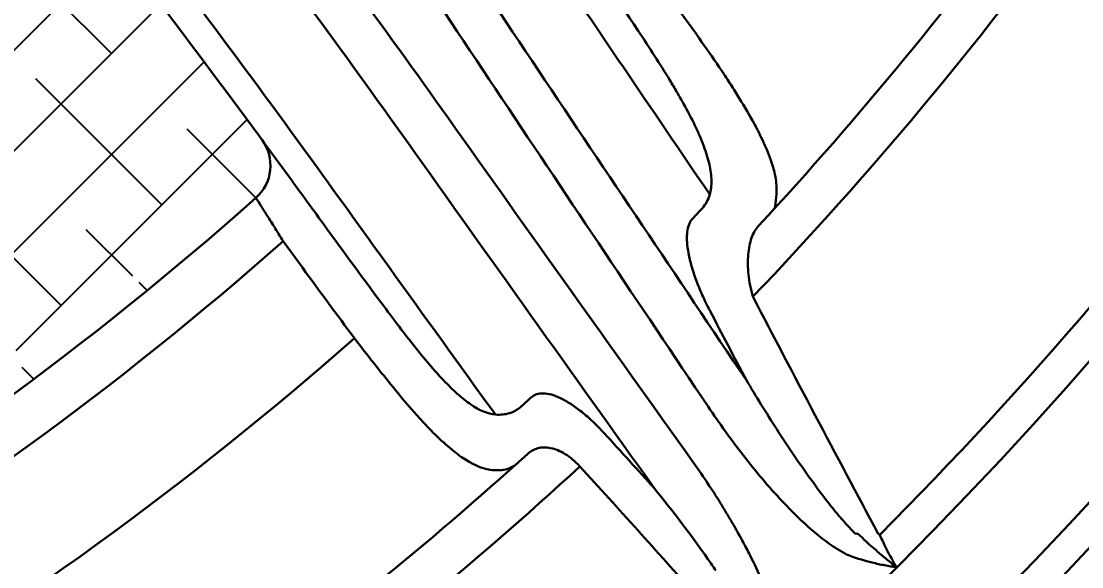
# Model space of a CAD drawing. Header units: inches. Extents: x 975 to 1816, y 133 to 420.
# Drawn here: x 1582.65 to 1597.53, y 236.04 to 243.7 of the extents above; entities that cross this region are included whole.
import ezdxf

# ---------------------------------------------------------------- set-up
doc = ezdxf.new("R2010")
doc.units = ezdxf.units.IN
doc.header["$MEASUREMENT"] = 0
doc.linetypes.add('CENTER', pattern=[2, 1.25, -0.25, 0.25, -0.25])
doc.layers.get('0').update_dxf_attribs({"lineweight": 30})
doc.layers.add('Center', color=1, linetype='CENTER', lineweight=18)
doc.layers.add('FORMAT', color=7, linetype='Continuous')
doc.styles.add('TCVN', font='tcvn+7284-2003r.ttf', dxfattribs={"height": 2.5})
doc.dimstyles.new('TCVN', dxfattribs={"dimtxt": 2.5, "dimasz": 3, "dimexe": 0.1, "dimexo": 0.0625, "dimgap": 0.09, "dimtad": 0, "dimtoh": 1, "dimdec": 0, "dimzin": 0, "dimdsep": 46, "dimtxsty": 'TCVN', "dimcen": 0.09, "dimclrd": 2, "dimclre": 2, "dimclrt": 1, "dimadec": 0, "dimazin": 0, "dimtfac": 1, "dimtdec": 0, "dimtofl": 0, "dimtmove": 0, "dimatfit": 3, "dimfxl": 1, "dimtolj": 1, "dimtzin": 0, "dimlwd": 18, "dimlwe": 18, "dimarcsym": 0})
pattern_1 = [(45, (0, 0), (-0.7071067811865476, 0.7071067811865476), []), (135, (0, 0), (-2.121320343559642, 0.7071067811865477), [2.5, -1.5])]

# ---------------------------------------------------------------- blocks, each defined once
blk = doc.blocks.new('*D74')
at = {"layer": 'Center', "color": 2, "linetype": 'Continuous', "lineweight": 18, "transparency": 16777216}
for p, q in [((1611.119503879612, 353.3944223438949), (1591.19814560088, 326.2673671828961)), ((1614.119503879613, 353.394422343895), (1611.119503879612, 353.3944223438949))]:
    blk.add_line(p, q, dxfattribs=at)
at = {"layer": 'Center', "color": 2, "lineweight": 18, "transparency": 16777216}
for p, q in [((1554.505716209793, 276.4255789259862), (1554.685716209793, 276.4255789259863)), ((1554.595716209793, 276.3355789259863), (1554.595716209793, 276.5155789259861))]:
    blk.add_line(p, q, dxfattribs=at)
at = {"layer": 'Center', "color": 2, "transparency": 16777216}
blk.add_solid([(1590.795142869767, 326.5633212312131), (1591.601148331993, 325.9714131345792), (1589.422421310978, 323.8493507962162)], dxfattribs=at)
at = {"layer": 'Defpoints', "color": 0, "transparency": 16777216}
for p in [(1589.422421310978, 323.8493507962162), (1519.769011108607, 229.0018070557562)]:
    blk.add_point(p, dxfattribs=at)
at = {"layer": 'Center', "color": 1, "transparency": 16777216, "insert": (1617.209503879613, 353.3944223438949), "char_height": 2.5, "attachment_point": 5, "style": 'TCVN'}
blk.add_mtext('\\A1;∅118', dxfattribs=at)

msp = doc.modelspace()

# ---------------------------------------------------------------- hatches: boundary and pattern name
at = {"layer": 'FORMAT'}
h = msp.add_hatch(dxfattribs=at)
h.set_pattern_fill('ANSI38', color=3, scale=8)
h.set_pattern_definition(pattern_1)
h.paths.add_polyline_path([(1554.595716209793, 336.2636068212562, 0.414213562373095), (1494.667688314523, 276.3355789259863, 0.414213562373095), (1554.595716209793, 216.4075510307163), (1554.595716209793, 217.5875510307165, -0.4142135623730951), (1495.757688314523, 276.4255789259864, -0.4142135623730951), (1554.595716209793, 335.2636068212563)])
h.paths.add_polyline_path([(1554.595716209793, 336.2636068212562), (1554.595716209793, 335.2636068212563, -0.4142135623730951), (1613.433744105063, 276.4255789259864, -0.4142135623730951), (1554.595716209793, 217.5875510307165), (1554.595716209793, 216.4075510307163, 0.414213562373095), (1614.523744105063, 276.3355789259863, 0.414213562373095)])
h.paths.add_polyline_path([(1560.855499231678, 334.3342656695384), (1566.534810445013, 333.4354196637688), (1567.472736711903, 339.3616574515965), (1561.793425498568, 340.2605034573661)], flags=9)
h = msp.add_hatch(dxfattribs=at)
h.set_pattern_fill('ANSI38', color=3, scale=8)
h.set_pattern_definition(pattern_1)
edge = h.paths.add_edge_path()
edge.add_spline(control_points=[(1567.523239611534, 251.7891155229928), (1568.703191899804, 249.6603164755292), (1569.929086989639, 247.5626909559725), (1571.518369933049, 244.9792539108597), (1571.839073254593, 244.464497846462), (1572.486165059303, 243.4388444880305), (1572.81247250342, 242.9280847965067), (1573.797507333629, 241.4052358881748), (1574.463101169946, 240.4013724749788), (1575.137346813228, 239.4087024478908)], knot_values=[0, 0, 0, 0, 0.5000000000000014, 0.5000000000000014, 0.6250000000000011, 0.6250000000000011, 0.7500000000000008, 0.7500000000000008, 1, 1, 1, 1], degree=3, periodic=0)
edge.add_spline(control_points=[(1566.884761437391, 252.9523256147402), (1567.094263251573, 252.5668790825371), (1567.307071985883, 252.1791121695968), (1567.523239611534, 251.7891155229928)], knot_values=[0, 0, 0, 0, 1, 1, 1, 1], degree=3, periodic=0)
edge.add_arc((1567.741388315502, 258.3321135072466), 3.262500000000017, 50.11760872938269, 201.3116410526735)
edge.add_spline(control_points=[(1564.849152717426, 256.8221193779133), (1565.186666577096, 256.158726240302), (1565.52558982697, 255.5039714430116), (1566.035686471619, 254.5346256009495), (1566.20627342813, 254.2131393213515), (1566.461515091946, 253.7359834550394), (1566.588879539631, 253.4988510477876), (1566.715852562739, 253.263855485944), (1566.800413572575, 253.107663129376), (1566.842782462892, 253.0295595528279), (1566.884761437391, 252.9523256147402)], knot_values=[0, 0, 0, 0, 0.5000000000000002, 0.5000000000000002, 0.7500000000000004, 0.7500000000000004, 0.8750000000000009, 0.9375000000000004, 0.9375000000000004, 1, 1, 1, 1], degree=3, periodic=0)
edge.add_spline(control_points=[(1564.701986532025, 257.1463888138214), (1564.740941855562, 257.0465335265949), (1564.784699527598, 256.9488639427346), (1564.833267627349, 256.8533504048075)], knot_values=[0, 0, 0, 0, 1, 1, 1, 1], degree=3, periodic=0)
edge.add_spline(control_points=[(1564.833267627349, 256.8533504048075), (1564.838562096359, 256.8429383551455), (1564.843857386806, 256.8325275015919), (1564.849152717426, 256.8221193779133)], knot_values=[0, 0, 0, 0, 0.0001752254308459147, 0.0001752254308459147, 0.0001752254308459147, 0.0001752254308459147], degree=3, periodic=0)
edge.add_spline(control_points=[(1575.137357573029, 239.4086866065863), (1576.067830413815, 238.0387819252028), (1577.024707431378, 236.6756552385224), (1578.006008959071, 235.323328572194)], knot_values=[0, 0, 0, 0, 1, 1, 1, 1], degree=3, periodic=0)
edge.add_arc((1554.595716209793, 276.4255789259864), 47.1408494584355, 300.3155353984204, 311.68446460159)
edge.add_arc((1578.083212096178, 236.2565541555299), 0.6090000000000327, 215.7118873942777, 300.3155353984204)
edge.add_arc((1585.540693586753, 241.6747316102454), 0.6090000000000264, 311.68446460159, 396.2881126057298)
edge.add_spline(control_points=[(1586.452102001746, 241.4597721329529), (1585.469184602457, 242.8109608881304), (1584.468447515597, 244.142257310453), (1583.453104305567, 245.450535614845)], knot_values=[0, 0, 0, 0, 1, 1, 1, 1], degree=3, periodic=0)
edge.add_spline(control_points=[(1583.453092564056, 245.4505507438783), (1581.984710450751, 247.3425730369471), (1580.466585910043, 249.2113602390382), (1578.505189618654, 251.5166833331118), (1578.109717011095, 251.9762200317247), (1577.312329997752, 252.892204974095), (1576.910503290303, 253.3485447867948), (1575.698242367483, 254.7096064426408), (1574.880089855978, 255.6074552554761), (1574.051975962923, 256.4957920051064)], knot_values=[0, 0, 0, 0, 0.5000000000000007, 0.5000000000000007, 0.6250000000000006, 0.6250000000000006, 0.7500000000000006, 0.7500000000000006, 1, 1, 1, 1], degree=3, periodic=0)
edge.add_spline(control_points=[(1574.051975962923, 256.4957920051063), (1573.751544431937, 256.8180717928992), (1573.452142268984, 257.1365886298057), (1573.153868752286, 257.4513611396305)], knot_values=[0, 0, 0, 0, 1, 1, 1, 1], degree=3, periodic=0)
edge.add_spline(control_points=[(1570.068350815498, 260.6190528523842), (1570.603421903284, 260.0846513034135), (1571.127852347186, 259.5533313359826), (1571.899132204346, 258.7612275157853), (1572.153660948108, 258.4980087118173), (1572.531661525036, 258.1044529358734), (1572.719713567383, 257.9079932421399), (1572.937459667815, 257.6793578767411), (1573.030427560114, 257.5814940192628), (1573.092328107327, 257.5162788377186), (1573.1233319865, 257.4835870459549), (1573.153868752286, 257.4513611396305)], knot_values=[0, 0, 0, 0, 0.4999999999999997, 0.4999999999999997, 0.7499999999999992, 0.7499999999999992, 0.8749999999999983, 0.9374999999999986, 0.9687499999999993, 0.9687499999999993, 1, 1, 1, 1], degree=3, periodic=0)
edge.add_spline(control_points=[(1570.046434314466, 260.6409377085793), (1569.978284760282, 260.7089757415797), (1569.907261280618, 260.7738707067956), (1569.833348429938, 260.8356328560047)], knot_values=[0, 0, 0, 0, 1, 1, 1, 1], degree=3, periodic=0)

# ---------------------------------------------------------------- linework, layer by layer
msp.add_line((1586.598318508818, 240.2410263819431), (1586.327860733017, 240.6134575996136))
for radius in [58.8380278952699, 58.4030278952699, 57.08507566618621]:
    msp.add_circle((1554.595716209793, 276.4255789259864), radius)
for centre, radius, start, end in [((1554.595716209793, 276.4255789259864), 52.98550985273562, 316.3216140886328, 331.6783859113761), ((1554.595716209793, 276.4255789259864), 52.36155712149039, 317.1690762046723, 330.830923795332), ((1554.595716209793, 276.4255789259864), 56.5929811286766, 315.1187491982246, 332.8812508017745), ((1585.540693586753, 241.6747316102454), 0.6090000000000264, 311.68446460159, 36.28811260572976), ((1554.595716209793, 276.4255789259864), 47.1408494584355, 300.3155353984204, 311.68446460159), ((1554.595716209793, 276.4255789259864), 47.8480619245712, 300.4567221317493, 311.5432778682505), ((1554.595716209793, 276.4255789259864), 49.53270725694755, 300.6372188681828, 311.362804047566), ((1554.595716209793, 276.4255789259864), 52.36155712149041, 299.8125221811571, 312.1876395103445), ((1554.595716209793, 276.4255789259864), 52.98550985273561, 299.3577064781252, 312.6424452582132)]:
    msp.add_arc(centre, radius, start, end)
for points, knots in [([(1592.31194515464, 241.2669212969104), (1591.907570311214, 241.8624562367842), (1591.503370530897, 242.458049290057), (1590.696446700134, 243.6477619335983), (1590.293635075292, 244.2420103916913), (1589.489327107631, 245.4293277536274), (1589.08779344715, 246.0224518771645), (1588.286211150231, 247.2073168468023), (1587.88611759483, 247.7991245285489), (1587.487361290672, 248.3893762245754)], [0, 0, 0, 0, 0.25, 0.25, 0.5, 0.5, 0.75, 0.75, 1, 1, 1, 1]), ([(1587.025380247132, 247.3355955810315), (1587.979690947297, 245.8975511434921), (1588.941163411268, 244.4548881583489), (1590.87682655009, 241.5604927151728), (1591.849056849724, 240.1117071993344), (1592.824604696481, 238.6613905291288)], [0, 0, 0, 0, 0.5, 0.5, 1, 1, 1, 1]), ([(1592.288901689632, 238.2893617625322), (1591.321058749166, 239.7322320565901), (1590.35677621015, 241.1736135007001), (1588.437662524906, 244.0533237318057), (1587.484980559751, 245.4884078334788), (1586.539708653781, 246.9192841333486)], [0, 0, 0, 0, 0.5, 0.5, 1, 1, 1, 1]), ([(1591.895134446673, 243.8335172024204), (1591.999561456795, 243.6900535317186), (1592.100358826326, 243.5497401608642), (1592.294250535737, 243.2745713755089), (1592.387346671526, 243.1397195709324), (1592.520351746614, 242.9410471371191), (1592.563747355194, 242.8751534740671), (1592.647023050004, 242.7461697622948), (1592.686931131568, 242.6830498107419), (1592.801381289396, 242.4975295836442), (1592.870676704842, 242.3789528215135), (1592.963282849555, 242.2079780137079), (1592.99225537953, 242.152139053332), (1593.046181166404, 242.0426866749063), (1593.071089237148, 241.9891317792961), (1593.138373056929, 241.8342350621296), (1593.173805989645, 241.7377106583234), (1593.225397723487, 241.5568058304195), (1593.241564721723, 241.4723638117866), (1593.253204857171, 241.3153918400447), (1593.24859989826, 241.2440799557918), (1593.22575838193, 241.0779834495467)], [0, 0, 0, 0, 0.1250000000000057, 0.1250000000000057, 0.2500000000000114, 0.2500000000000114, 0.3125000000000143, 0.3125000000000143, 0.3750000000000173, 0.3750000000000173, 0.5000000000000209, 0.5000000000000209, 0.5625000000000194, 0.5625000000000194, 0.6250000000000179, 0.6250000000000179, 0.7500000000000119, 0.7500000000000119, 0.875000000000006, 0.875000000000006, 1, 1, 1, 1]), ([(1592.31194515464, 241.2669212969104), (1592.328818483187, 241.3262955471229), (1592.336536503817, 241.3913575865976), (1592.334123389646, 241.5336022318161), (1592.324018643501, 241.6094614322543), (1592.287598569029, 241.770973923935), (1592.261277123034, 241.8566334218605), (1592.21020308701, 241.9932350072032), (1592.1911503732, 242.0403223825952), (1592.149821510885, 242.1360083362414), (1592.127531439258, 242.1846772583947), (1592.056137477106, 242.3332520609342), (1592.002531003982, 242.4357154665358), (1591.914075762026, 242.5950725284881), (1591.883244191497, 242.649137727754), (1591.818986985854, 242.7592852479502), (1591.7856233172, 242.8152523839498), (1591.615219615675, 243.096105163106), (1591.465917112916, 243.3272088407484), (1591.306952934225, 243.5668505985598)], [0, 0, 0, 0, 0.1249999999999984, 0.1249999999999984, 0.2499999999999968, 0.2499999999999968, 0.3749999999999952, 0.3749999999999952, 0.4374999999999942, 0.4374999999999942, 0.4999999999999931, 0.4999999999999931, 0.6249999999999927, 0.6249999999999927, 0.6874999999999938, 0.6874999999999938, 0.7499999999999948, 0.7499999999999948, 1, 1, 1, 1]), ([(1586.888112209557, 241.5316295637517), (1586.888122331038, 241.5316155231122), (1586.888132452516, 241.5316014824709), (1586.888142573993, 241.5315874418282), (1586.906470666733, 241.5061624742231), (1586.924791112603, 241.4807325796286), (1586.943103904706, 241.4552977692996)], [-2.609999999857173e-07, -2.609999999857173e-07, -2.609999999857173e-07, -2.609999999857173e-07, 0, 0, 0, 0.0004726219942275978, 0.0004726219942275978, 0.0004726219942275978, 0.0004726219942275978]), ([(1586.200604345244, 240.8161599121069), (1586.162540769915, 240.8768660584791), (1586.127841439062, 240.9320208539189), (1586.080819072534, 241.0065943673557), (1586.065933325907, 241.0301698334326), (1586.038778737212, 241.0731322944373), (1586.026398028027, 241.0926969528431), (1585.992835693277, 241.1456911558892), (1585.975165597699, 241.1735294821024), (1585.957633677589, 241.2011349666858), (1585.953201736467, 241.2081093341551), (1585.947225182654, 241.2175132034131), (1585.945695568017, 241.2199191267187), (1585.945695568017, 241.2199191267187)], [0, 0, 0, 0, 0.2499999999999981, 0.2499999999999981, 0.3750000000000026, 0.3750000000000026, 0.5000000000000071, 0.5000000000000071, 0.750000000000014, 0.750000000000014, 0.8750000000000069, 0.8750000000000069, 1, 1, 1, 1]), ([(1592.312190447007, 239.6375655337417), (1592.273703188997, 239.7111928821848), (1592.238506698895, 239.7838586232845), (1592.174366310052, 239.9273361264786), (1592.145756097583, 239.9974666489493), (1592.095880443331, 240.1324629441859), (1592.074450978938, 240.1976968895347), (1592.038510654457, 240.3236717654587), (1592.023981827119, 240.3847206330662), (1592.002781452389, 240.4985276240591), (1591.995948719657, 240.5517393773625), (1591.991312744711, 240.6260472649998), (1591.990707345105, 240.6498940528543), (1591.991425248112, 240.6956943340066), (1591.992761652313, 240.7177018351845), (1592.004242875184, 240.821209097209), (1592.02832813028, 240.8849200527167), (1592.068597432491, 240.9279938397212)], [0, 0, 0, 0, 0.1250000000000026, 0.1250000000000026, 0.2500000000000052, 0.2500000000000052, 0.3750000000000078, 0.3750000000000078, 0.5000000000000104, 0.5000000000000104, 0.6250000000000131, 0.6250000000000131, 0.687500000000012, 0.687500000000012, 0.750000000000011, 0.750000000000011, 1, 1, 1, 1]), ([(1592.995747349028, 240.828243735092), (1592.954460404598, 240.7837061329589), (1592.922293808399, 240.7260404809278), (1592.885715264732, 240.6228176498649), (1592.875585346616, 240.5856356402059), (1592.859705013565, 240.5075045720013), (1592.85387811579, 240.4663537364115), (1592.84648571141, 240.379879004343), (1592.844940127148, 240.3342875312617), (1592.846382764595, 240.2408112880603), (1592.849332075512, 240.1927772664397), (1592.865211879456, 240.044627310265), (1592.885335094004, 239.9396993101708), (1592.916305740117, 239.8332754674341)], [0, 0, 0, 0, 0.2500000000000024, 0.2500000000000024, 0.3750000000000046, 0.3750000000000046, 0.5000000000000068, 0.5000000000000068, 0.625000000000009, 0.625000000000009, 0.7500000000000112, 0.7500000000000112, 1, 1, 1, 1]), ([(1592.916305740117, 239.8332754674341), (1593.205928080057, 239.2768138809608), (1593.497103099299, 238.7213198457417), (1594.082995975609, 237.6124808012779), (1594.378270808272, 237.0594455062678), (1594.671928472045, 236.5055851902608)], [0, 0, 0, 0, 0.5, 0.5, 1, 1, 1, 1]), ([(1587.743851038589, 239.6939048799086), (1587.815955092398, 239.5969583451813), (1587.88749380014, 239.5016419177759), (1588.029968775179, 239.3147537584207), (1588.100274249123, 239.224019296052), (1588.238857308576, 239.0496731009969), (1588.307273338846, 238.9658717731303), (1588.443161439, 238.8060470297836), (1588.510964469296, 238.7297156450657), (1588.642845470673, 238.590306494222), (1588.707331852421, 238.5267064198113), (1588.80261424505, 238.4414115502905), (1588.83413345239, 238.4146697451008), (1588.896811024783, 238.3648028018729), (1588.92808863272, 238.3416066944701), (1589.081334735291, 238.2370611989573), (1589.195505563816, 238.1881606301714), (1589.305127961851, 238.1771996260382)], [0, 0, 0, 0, 0.1249999999999988, 0.1249999999999988, 0.2499999999999977, 0.2499999999999977, 0.3749999999999965, 0.3749999999999965, 0.4999999999999953, 0.4999999999999953, 0.6249999999999942, 0.6249999999999942, 0.6874999999999956, 0.6874999999999956, 0.749999999999997, 0.749999999999997, 1, 1, 1, 1]), ([(1589.230477696727, 237.4038265591558), (1589.105782102217, 237.422328316712), (1588.973899066295, 237.4821688860806), (1588.794476764823, 237.6062370255949), (1588.757708416842, 237.6336661569149), (1588.683497893356, 237.692749320655), (1588.646000891149, 237.7244250803806), (1588.53213306905, 237.8255604249988), (1588.454391817422, 237.901103303816), (1588.334145885623, 238.0259042688903), (1588.29345686418, 238.0694253603295), (1588.210693349822, 238.1602691062598), (1588.168752525352, 238.2074521554381), (1588.042436284377, 238.3524861824676), (1587.95703589408, 238.4543797633861), (1587.782880463147, 238.6675500617851), (1587.694001689229, 238.7789912116456), (1587.512422765491, 239.0101992828568), (1587.420849405765, 239.1285196044842), (1587.328155595939, 239.2492894388049)], [0, 0, 0, 0, 0.2500000000000046, 0.2500000000000046, 0.3125000000000061, 0.3125000000000061, 0.3750000000000075, 0.3750000000000075, 0.5000000000000049, 0.5000000000000049, 0.5625000000000033, 0.5625000000000033, 0.6250000000000018, 0.6250000000000018, 0.7500000000000012, 0.7500000000000012, 0.8750000000000006, 0.8750000000000006, 1, 1, 1, 1]), ([(1592.824604696482, 238.6613905291291), (1592.962645646749, 238.4297380834593), (1593.104290813741, 238.2004887411933), (1593.396227190502, 237.7477149186365), (1593.546449942821, 237.5240515864901), (1593.702871863676, 237.3048897166242)], [0, 0, 0, 0, 0.5, 0.5, 1, 1, 1, 1]), ([(1589.809041406129, 238.4203810634205), (1589.851579221651, 238.4587444717546), (1589.907442541285, 238.4774775436551), (1590.011890129536, 238.4749630486737), (1590.049816969977, 238.468876899), (1590.13059399549, 238.4463488794345), (1590.173626721929, 238.4299104612971), (1590.265297953497, 238.3860082275301), (1590.313307635131, 238.3587946335836), (1590.411987320531, 238.2947534024443), (1590.462905652788, 238.2578129254386), (1590.568084346517, 238.1734528649228), (1590.621169985966, 238.126947964388), (1590.727256711833, 238.0263766522593), (1590.780428470403, 237.9721751973256), (1590.833733279031, 237.9138580923731)], [0, 0, 0, 0, 0.2499999999999999, 0.2499999999999999, 0.3749999999999999, 0.3749999999999999, 0.5, 0.5, 0.6250000000000001, 0.6250000000000001, 0.75, 0.75, 0.875, 0.875, 1, 1, 1, 1]), ([(1589.305127961851, 238.1771996260382), (1589.378301858119, 238.1728038500813), (1589.443752231095, 238.1796641832849), (1589.560169703405, 238.2146407596881), (1589.611132515255, 238.2427625765433), (1589.654722695907, 238.2817617906257)], [0, 0, 0, 0, 0.5, 0.5, 1, 1, 1, 1]), ([(1593.331215030149, 236.9578921362785), (1593.137849906956, 237.1644606319477), (1592.956707789257, 237.3805790239742), (1592.610830346843, 237.8256233935311), (1592.446300400576, 238.054710131726), (1592.288901689632, 238.2893617625322)], [0, 0, 0, 0, 0.5, 0.5, 1, 1, 1, 1]), ([(1590.489218134229, 237.4496790139271), (1590.456306856021, 237.4858754965971), (1590.422701043545, 237.518385539612), (1590.354182165058, 237.5765373577614), (1590.318966972924, 237.6023575096938), (1590.248583987913, 237.6461738114033), (1590.214009671103, 237.6638775890267), (1590.145970419662, 237.6917703591869), (1590.112224222469, 237.7019950943017), (1590.04731766085, 237.7148858382961), (1590.016275250199, 237.7176058699856), (1589.956738085307, 237.7163787769744), (1589.92807345319, 237.7123718387612), (1589.847143980239, 237.6910725807542), (1589.800198299008, 237.6650307499218), (1589.759683252616, 237.628309872632)], [0, 0, 0, 0, 0.1249999999999998, 0.1249999999999998, 0.2499999999999995, 0.2499999999999995, 0.3749999999999992, 0.3749999999999992, 0.499999999999999, 0.499999999999999, 0.6249999999999988, 0.6249999999999988, 0.7499999999999984, 0.7499999999999984, 1, 1, 1, 1]), ([(1589.603838413012, 237.4876277216462), (1589.559742229194, 237.4479819636118), (1589.506494562647, 237.4213134402419), (1589.382139950594, 237.3932618134542), (1589.311036904575, 237.3918735552157), (1589.230477696727, 237.4038265591558)], [0, 0, 0, 0, 0.5, 0.5, 1, 1, 1, 1]), ([(1592.072880440131, 237.5160670964106), (1592.199270239181, 237.3387304646459), (1592.320715283463, 237.1582846620107), (1592.552483489792, 236.7904019086142), (1592.662858031685, 236.6029971918827), (1592.766150950892, 236.4111430175824)], [0, 0, 0, 0, 0.5, 0.5, 1, 1, 1, 1]), ([(1593.702871863676, 237.3048897166242), (1593.803718565292, 237.1635939725558), (1593.907146804773, 237.0243352221975), (1594.069372631196, 236.8209884264631), (1594.124647891589, 236.7541463868851), (1594.239093546356, 236.6235161897667), (1594.298208821677, 236.5595598451134), (1594.360839212763, 236.4991346560004)], [0, 0, 0, 0, 0.5000000000000012, 0.5000000000000012, 0.7500000000000006, 0.7500000000000006, 1, 1, 1, 1]), ([(1594.231423327511, 236.2138560017314), (1594.144098034284, 236.259189604039), (1594.06109361359, 236.3124715743629), (1593.901906088008, 236.4265937725276), (1593.825749790296, 236.4875477226309), (1593.604016504259, 236.6780373888723), (1593.465020164482, 236.815025429373), (1593.331215030149, 236.9578921362785)], [0, 0, 0, 0, 0.25, 0.25, 0.5, 0.5, 1, 1, 1, 1]), ([(1594.360839212762, 236.4991346560001), (1594.361883354826, 236.5014239700573), (1594.363430210847, 236.5035406753775), (1594.365371409521, 236.5052144099243), (1594.367312810537, 236.5068883189325), (1594.369695388132, 236.5081718461829), (1594.372217924123, 236.5090417044141), (1594.375584301037, 236.5102025483732), (1594.37928938508, 236.5107030421693), (1594.382972610721, 236.5108019738567)], [0, 0, 0, 0, 4.224276189227053e-05, 4.224276189227053e-05, 4.224276189227053e-05, 8.441799980661664e-05, 8.441799980661664e-05, 8.441799980661664e-05, 0.0001407012410585706, 0.0001407012410585706, 0.0001407012410585706, 0.0001407012410585706]), ([(1594.382972610719, 236.5108019738612), (1594.467193899609, 236.4297673596182), (1594.554289035175, 236.3502538032691), (1594.688440715826, 236.2335611618002), (1594.733728687676, 236.1951035160195), (1594.802627145963, 236.1381661256694), (1594.825746716871, 236.1193028001702), (1594.86077874098, 236.0913206363012), (1594.872500194507, 236.0820372252896), (1594.890291729734, 236.0683786822642), (1594.896248578694, 236.0638555693894), (1594.905392180249, 236.0573593726082), (1594.908468053875, 236.0552251452002), (1594.913286810145, 236.0523559012809), (1594.9149275735, 236.0514318210291), (1594.918422732893, 236.0501211838547), (1594.920839813638, 236.0499691277449), (1594.921569038135, 236.0517083379721)], [0, 0, 0, 0, 0.5000000000000113, 0.5000000000000113, 0.750000000000017, 0.750000000000017, 0.8750000000000288, 0.8750000000000288, 0.9375000000000255, 0.9375000000000255, 0.9687500000000221, 0.9687500000000221, 0.9843750000000269, 0.9843750000000269, 0.9921875000000134, 0.9921875000000134, 1, 1, 1, 1]), ([(1594.671928472045, 236.5055851902608), (1594.677639860747, 236.5021613512488), (1594.68335736919, 236.4987472924842), (1594.689080759496, 236.4953427345588), (1594.691336036757, 236.4940011831947), (1594.693593134885, 236.492662568005), (1594.695849321649, 236.4913224856546)], [0, 0, 0, 0, 0.000103894578303809, 0.000103894578303809, 0.000103894578303809, 0.0001448337887130592, 0.0001448337887130592, 0.0001448337887130592, 0.0001448337887130592]), ([(1594.695849321649, 236.4913224856546), (1594.727999007619, 236.4173174167314), (1594.762839187705, 236.3435859171785), (1594.838148177721, 236.1966877570347), (1594.878643407239, 236.1235220750045), (1594.921569038128, 236.0517083379765)], [0, 0, 0, 0, 0.5, 0.5, 1, 1, 1, 1]), ([(1592.861857172509, 236.2285965677102), (1592.917256255706, 236.1212782684008), (1592.969834133355, 236.0127397065759), (1593.067451861298, 235.7924022152195), (1593.112550099666, 235.6806285383509), (1593.191571512358, 235.4522478158752), (1593.225357266296, 235.3363927917713), (1593.26067397263, 235.1605061258393), (1593.269877407487, 235.1014462631296), (1593.280721598482, 234.9820577397041), (1593.282479344434, 234.9217487061941), (1593.277818755957, 234.8603628700425)], [0, 0, 0, 0, 0.2499999999999972, 0.2499999999999972, 0.4999999999999943, 0.4999999999999943, 0.7499999999999916, 0.7499999999999916, 0.8749999999999958, 0.8749999999999958, 1, 1, 1, 1]), ([(1594.917585751655, 236.0410974083357), (1594.910261089806, 236.0398456450506), (1594.902786676281, 236.0406063374112), (1594.888036313577, 236.0419633463018), (1594.880695506616, 236.042890709808), (1594.858700931474, 236.0458743934229), (1594.844080323209, 236.0481728947553), (1594.800268097035, 236.0554146721066), (1594.771180559909, 236.0607638097139), (1594.684185088944, 236.077965784815), (1594.626559060229, 236.091036997583), (1594.454803635974, 236.1351026990551), (1594.341810321074, 236.1710194591765), (1594.231423327511, 236.2138560017317)], [0, 0, 0, 0, 0.03125000000000722, 0.03125000000000722, 0.06250000000001445, 0.06250000000001445, 0.1250000000000289, 0.1250000000000289, 0.2500000000000346, 0.2500000000000346, 0.5000000000000231, 0.5000000000000231, 1, 1, 1, 1]), ([(1594.917585751655, 236.0410974083357), (1594.918779146226, 236.0422889526814), (1594.919836475255, 236.0436655425843), (1594.920564704842, 236.0451866004502), (1594.921514538225, 236.0471705236058), (1594.9212342474, 236.0495344378984), (1594.921569038125, 236.0517083379821)], [0, 0, 0, 0, 2.529610482342541e-05, 2.529610482342541e-05, 2.529610482342541e-05, 5.828993709639574e-05, 5.828993709639574e-05, 5.828993709639574e-05, 5.828993709639574e-05])]:
    msp.add_open_spline(points, degree=3, knots=knots)
for points in [[(1585.877743284483, 246.1170172002523), (1586.81334381796, 244.8794853711449), (1587.735145564759, 243.6209667196449), (1588.64031486066, 242.3442764668673)], [(1588.075582057425, 241.9960484897031), (1587.167119257042, 243.2738632712097), (1586.241937480757, 244.533557147063), (1585.303135409127, 245.7719648077334)], [(1586.452102001746, 241.4597721329529), (1585.469184602457, 242.8109608881304), (1584.468447515597, 244.142257310453), (1583.453104305567, 245.450535614845)], [(1583.987053965696, 245.4283805777751), (1584.969224821121, 244.1508354127822), (1585.937310725235, 242.850845976299), (1586.888107907055, 241.5316278810449)], [(1591.306952934225, 243.5668505985598), (1590.985764447222, 244.0510488264139), (1590.661692138138, 244.5333679972287), (1590.333950085799, 245.0132647115877)], [(1588.640314860297, 242.3442764666093), (1589.779159892252, 240.7378723314511), (1590.924794086371, 239.1269389268921), (1592.072880440131, 237.5160670964106)], [(1591.536131549284, 237.1405643483091), (1590.378707767402, 238.7609444058095), (1589.223838512378, 240.3808832034446), (1588.075582040143, 241.9960484829443)], [(1586.507951946682, 241.3829490551135), (1586.489343133424, 241.4085618892436), (1586.470726509541, 241.4341695487489), (1586.452101961586, 241.4597721881591)], [(1586.943103904706, 241.4552977692996), (1587.728296710997, 240.364736046809), (1588.51601288064, 239.2715779345864), (1589.305127961851, 238.1771996260382)], [(1587.01551773248, 240.6843446840923), (1586.846258682268, 240.9173097806801), (1586.677070152248, 241.1501778145515), (1586.507951946682, 241.3829490551135)], [(1592.207189589734, 241.0768347068851), (1592.252738315369, 241.1259486231465), (1592.287534321335, 241.1895064548123), (1592.31194515464, 241.2669212969104)], [(1592.068597432491, 240.9279938397212), (1592.114879309037, 240.977498936236), (1592.161076847393, 241.0271126271941), (1592.207189589734, 241.0768347068851)], [(1586.327860733016, 240.6134575996136), (1586.28333365564, 240.6842952266248), (1586.240913790895, 240.751871912707), (1586.200604345244, 240.8161599121069)], [(1587.01551773248, 240.6843446840924), (1587.256424972033, 240.3527643150611), (1587.499311250158, 240.0226975599194), (1587.743851038589, 239.6939048799086)], [(1587.32815559594, 239.2492894388049), (1587.082905534936, 239.5784068859966), (1586.839509164631, 239.9088986664086), (1586.598318508818, 240.2410263819431)], [(1592.824604696483, 238.6613905291304), (1592.653248194999, 238.9864387294986), (1592.482458274335, 239.3118377656576), (1592.312190447007, 239.6375655337417)], [(1589.654722695907, 238.2817617906257), (1589.706235829218, 238.3278495031345), (1589.757675310689, 238.3740557298393), (1589.809041406129, 238.4203810634205)], [(1590.833733279031, 237.9138580923731), (1591.06867651685, 237.6568229428203), (1591.302807208794, 237.399056485412), (1591.536131549283, 237.1405643483084)], [(1592.104733252504, 235.6562102291338), (1591.570537151387, 236.2579209070051), (1591.032065428528, 236.8557741890803), (1590.489218134229, 237.4496790139271)], [(1592.28569128851, 236.1498731164804), (1592.04757587515, 236.4884743003018), (1591.796283235027, 236.8177991601033), (1591.536131549284, 237.1405643483085)], [(1592.766150950892, 236.4111430175823), (1592.798944274788, 236.3506438791582), (1592.830882590033, 236.2898092802536), (1592.861857172509, 236.2285965677102)], [(1592.396418958987, 235.9899111199967), (1592.359910824265, 236.0435061371501), (1592.322993611639, 236.0968290459909), (1592.28569128851, 236.1498731164803)]]:
    msp.add_open_spline(points, degree=3)
msp.add_circle((1554.595716209793, 276.3355789259863), 59.92802789526996, dxfattribs=at)

# ---------------------------------------------------------------- dimensions: what is measured, and where the dimension line sits
at = {"layer": 'Center'}
dim = msp.add_diameter_dim_2p(p1=(1519.769011108607, 229.0018070557562), p2=(1589.422421310978, 323.8493507962162), dimstyle='TCVN', dxfattribs=at)
dim.commit()
dim.dimension.update_dxf_attribs({"geometry": '*D74', "text_midpoint": (1617.209503879613, 353.3944223438949), "dimtype": 163})

doc.saveas('drawing.dxf')
